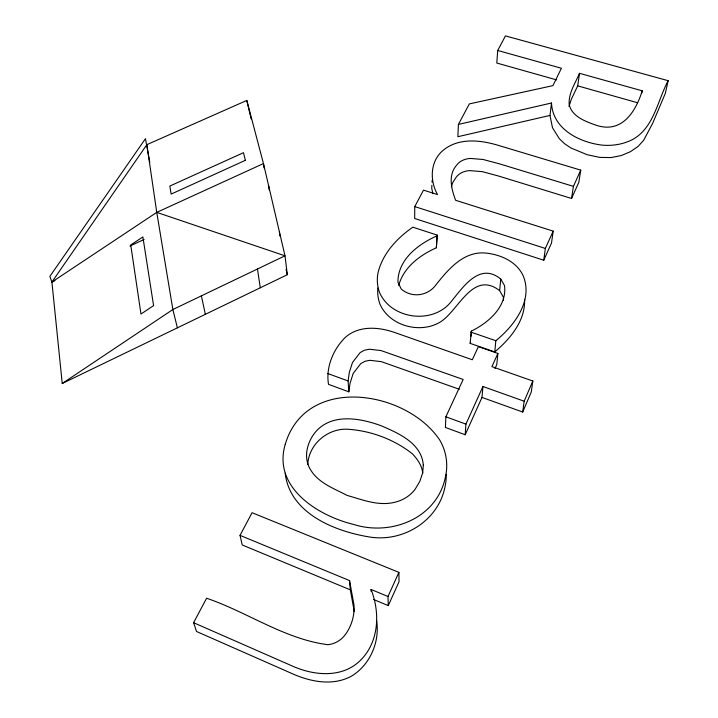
<?xml version="1.0" encoding="UTF-8"?>
<svg xmlns="http://www.w3.org/2000/svg" width="718" height="718" viewBox="0 0 718 718"><rect width="100%" height="100%" fill="white"/><g stroke="black" fill="none" stroke-linecap="round" stroke-linejoin="round"><path stroke-width="1.08" d="M571.555 198.473L578.825 182.318L580.754 170.139L497.87 145.224C480.513 140.064 459.52 137.685 444.218 149.461C430.145 160.105 429.31 179.994 437.522 194.569L423.494 190.135L414.753 206.587L414.681 218.496L543.759 260.221L551.514 242.998L553.183 231.124L455.634 200.295C451.362 189.058 447.817 175.12 456.711 165.068A17.519 13.301 2.2 0 1 470.29 158.436L483.079 159.477L500.033 164.009L573.413 186.366L571.555 198.473L499.019 176.161L482.254 171.638L469.608 170.597A17.322 13.247 2.3 0 0 456.181 177.193L452.762 182.534L451.398 186.797M398.705 285.477C403.57 267.32 419.913 255.123 436.364 247.791L437.163 235.1L412.814 227.175C398.284 237.353 385.404 250.573 379.499 267.635A54.604 44.13 1.5 0 0 379.535 292.459C391.283 319.492 433.16 324.877 451.389 301.372C463.2 286.895 479.911 261.828 500.742 279.051L504.53 285.638C507.204 306.577 488.473 322.768 471.376 331.097L470.137 343.366L494.774 351.928C510.148 338.905 525.612 320.677 524.553 299.307M437.163 235.1L436.364 247.791M458.416 124.429L457.869 136.716L549.97 115.427L551.505 103.006L458.416 124.429L469.321 103.913L552.923 85.639L561.422 68.264L497.718 50.475L496.784 63.031L556.612 79.904M494.971 368.594L496.793 364.556L497.888 353.427L478.376 346.641L472.3 359.754L396.156 333.017C379.723 326.941 359.153 324.958 345.143 337.532C333.152 349.478 325.64 367.41 328.521 384.345L348.831 391.831L348.086 380.962L349.334 372.292L352.52 362.437L360.167 352.574L364.556 350.169L369.438 349.217L381.07 350.581L463.164 379.472L445.878 416.79L445.402 427.452L465.192 434.749L481.993 397.422L482.927 386.517L524.167 401.218L522.704 412.033L481.993 397.422M431.886 185.28L431.733 188.287L432.855 193.636M432.048 182.273L432.146 180.272M471.026 336.221L471.376 331.097M465.192 434.749L465.919 424.132L482.927 386.517M503.524 300.205L503.39 297.189L499.647 290.637L500.742 279.051M494.774 351.928L495.833 340.718C514.124 325.864 533.241 300.86 523.332 276.134C516.852 261.603 500.94 254.693 485.942 253.068C464.097 250.896 448.885 268.64 436.571 284.041C428.511 295.897 412.195 298.517 401.209 289.022L397.943 282.21C397.736 259.853 417.984 244.246 436.697 236.007M307.78 464.447C308.713 444.37 327.417 428.395 347.288 429.211C370.596 430.629 393.985 439.236 412.303 453.776C417.454 459.116 421.996 465.551 422.714 473.135M543.759 260.221L545.357 248.446L553.183 231.124M497.888 353.427L491.911 366.638L532.837 381.016L531.284 391.974L522.704 412.033M568.988 106.488L571.34 99.246L577.703 85.855L579.516 73.317L642.224 90.818L641.811 92.909M497.718 50.475L505.463 35.9L668.144 80.694L665.371 93.277L652.563 123.505L643.606 140.378L638.006 146.508L630.395 151.704L621.33 155.546L611.171 157.565L599.799 157.404L587.136 154.711L570.891 147.962L564.554 143.672L559.403 138.789L552.501 127.768L549.97 115.427M668.144 80.694C657.616 100.385 654.008 127.544 632.863 139.364C623.359 144.363 612.571 146.077 601.926 145.108C579.121 142.263 552.698 129.016 551.505 103.006M524.167 401.218L532.837 381.016M642.224 90.818C635.259 113.058 620.998 134.221 595.141 124.896C584.883 121.154 572.434 116.711 569.23 104.936C568.162 93.564 575.217 83.36 579.516 73.317M373.531 599.476L388.276 605.597L399.029 581.724L398.903 572.372L252.072 512.706L240.027 535.368L242.244 544.98L350.321 589.846L354.297 611.682M388.276 605.597L388.007 596.478L398.903 572.372M573.413 186.366L580.754 170.139M470.137 343.366L470.613 342.36M348.831 391.831L350.052 383.224L353.193 373.432L360.741 363.64L365.076 361.253L369.905 360.31L381.393 361.666L459.332 389.282M376.555 620.361C380.091 641.605 370.156 664.832 351.587 676.078C333.233 686.184 311.118 681.983 292.845 673.933L196.552 631.499L193.609 622.703L206.613 598.229C247.405 612.122 284.552 639.11 327.857 644.701C335.082 644.001 341.436 640.043 345.645 634.191A47.953 45.53 -15.4 0 0 353.956 604.843L349.531 580.584L240.027 535.368M54.954 280.648L51.911 282.048L146.858 144.677L246.821 100.43L263.461 163.569L285.001 255.814L287.308 274.716L62.233 383.484L51.911 282.048L49.856 276.394L145.458 138.682L149.793 162.259M62.233 383.484L172.867 309.521L285.001 255.814L156.757 212.375L51.911 282.048M129.922 246.023L144.112 239.471M177.391 327.839L172.867 309.521L156.757 212.375L263.461 163.569L264.036 167.922M577.703 85.855L637.584 102.746M414.753 206.587L545.357 248.446M470.9 332.111L495.833 340.718M327.534 373.432L348.086 380.962M445.878 416.79L465.919 424.132M371.17 591.524L371.062 589.478L388.007 596.478M193.609 622.703L291.203 665.532C312.545 675.396 340.628 678.627 359.269 661.484C378.916 643.149 380.522 613.343 371.062 589.478M499.647 290.637C472.956 270.094 458.937 309.943 440.789 321.709C420.757 334.346 389.371 326.151 379.876 303.902A53.958 43.888 1.6 0 1 377.847 287.981M246.821 100.43L251.12 118.937M286.051 269.313L287.308 274.716M201.399 295.852L205.339 314.331M257.457 269.008L260.302 287.774M146.858 144.677L156.757 212.375M268.64 185.729L269.196 190.046M279.401 231.824L279.93 236.069M349.531 580.584L350.321 589.846M285.163 473.198C289.83 513.756 335.557 531.787 370.928 537.208C404.046 541.928 438.51 520.308 445.016 486.768A61.577 55.133 0.3 0 0 446.21 474.311M423.324 465.013L422.66 473.009L419.806 481.392L415.219 489.12A35.532 31.754 0.4 0 1 393.626 502.537C377.65 506.028 362.195 499.665 347.072 495.402C334.041 488.491 318.891 483.277 310.732 470.084C303.05 458.066 306.783 442.557 315.408 432.119C331.797 412.733 360.499 418.163 381.312 425.81C398.678 433.286 421.52 443.23 423.324 465.013M285.27 444.2C272.346 487.351 317.832 515.775 353.561 524.418C391.319 536.472 437.459 518.046 445.51 476.564A62.385 55.573 0.2 0 0 439.856 440.242C406.738 390.296 306.164 373.979 285.27 444.2M153.58 305.617L140.97 314.035L130.739 244.991L142.882 236.913L153.58 305.617M245.359 160.32L171.135 194.093L169.825 186.07L243.483 152.692L245.359 160.32"/></g></svg>
